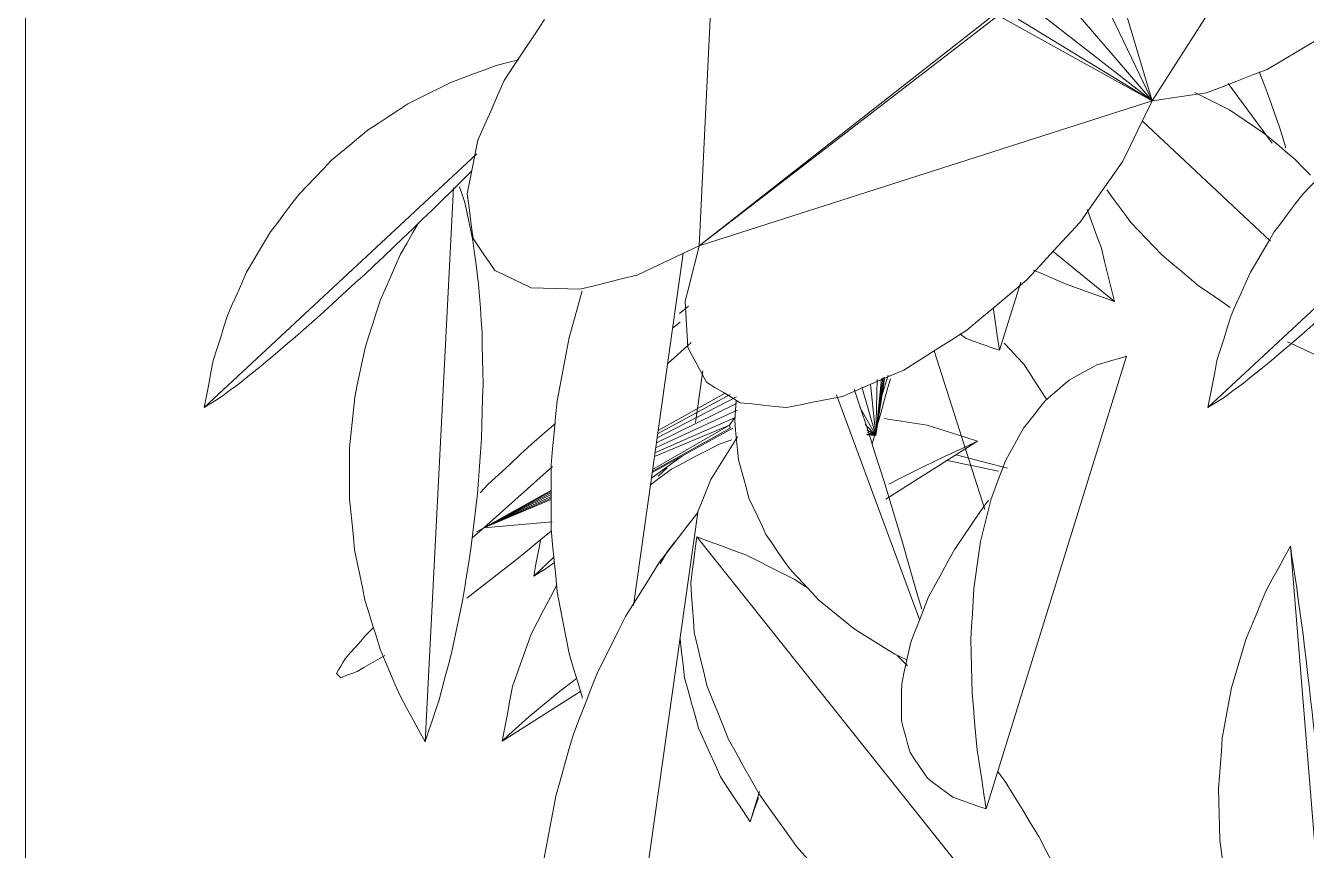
# Model space of a CAD drawing. Header units: metres. Extents: x 13.9 to 26.7, y -0.2 to 3.2.
# Drawn here: x 21.0612 to 21.1602, y 1.5095 to 1.5732 of the extents above; entities that cross this region are included whole.
import ezdxf

# ---------------------------------------------------------------- set-up
doc = ezdxf.new("R2010")
doc.units = ezdxf.units.M
for name, color, linetype, lineweight in [('Importações nas famílias', 10, 'Continuous', 5), ('Quadro estrutural', 7, 'Continuous', 5), ('Vegetação', 7, 'Continuous', 5)]:
    doc.layers.add(name, color=color, linetype=linetype, lineweight=lineweight)

# ---------------------------------------------------------------- blocks, each defined once
blk = doc.blocks.new('Planta_pergolado_12200 - plantas pergolado_skp_Component_12-V91-Corte 1')
at = {"layer": 'Importações nas famílias'}
blk.add_line((16.655424, 0.411271), (16.644579, 0.446237), dxfattribs=at)
at = {"layer": 'Importações nas famílias', "flags": 128}
for points in [[(16.646894, 0.445563), (16.646315, 0.445731), (16.645736, 0.4459), (16.645158, 0.446068), (16.644579, 0.446237)], [(16.649009, 0.444402), (16.64848, 0.444692), (16.647951, 0.444982), (16.647422, 0.445272), (16.646894, 0.445563)], [(16.650902, 0.442768), (16.650429, 0.443176), (16.649955, 0.443585), (16.649482, 0.443993), (16.649009, 0.444402)], [(16.652551, 0.440678), (16.652139, 0.4412), (16.651726, 0.441723), (16.651314, 0.442245), (16.650902, 0.442768)], [(16.653938, 0.438156), (16.653592, 0.438786), (16.653245, 0.439417), (16.652898, 0.440047), (16.652551, 0.440678)], [(16.655048, 0.43523), (16.654771, 0.435961), (16.654493, 0.436693), (16.654216, 0.437424), (16.653938, 0.438156)], [(16.655869, 0.431932), (16.655664, 0.432756), (16.655459, 0.433581), (16.655254, 0.434405), (16.655048, 0.43523)], [(16.655259, 0.435133), (16.655909, 0.434186), (16.65656, 0.433239), (16.657211, 0.432292), (16.657862, 0.431345)], [(16.65639, 0.428299), (16.65626, 0.429207), (16.65613, 0.430116), (16.655999, 0.431024), (16.655869, 0.431932)], [(16.657862, 0.431345), (16.658365, 0.430424), (16.658868, 0.429503), (16.659372, 0.428582), (16.659875, 0.427661)], [(16.656607, 0.424372), (16.656553, 0.425354), (16.656499, 0.426335), (16.656445, 0.427317), (16.65639, 0.428299)], [(16.659875, 0.427661), (16.660219, 0.426788), (16.660563, 0.425915), (16.660907, 0.425041), (16.661251, 0.424168)], [(16.656517, 0.420193), (16.65654, 0.421238), (16.656562, 0.422282), (16.656585, 0.423327), (16.656607, 0.424372)], [(16.661251, 0.424168), (16.661427, 0.423363), (16.661604, 0.422558), (16.66178, 0.421753), (16.661957, 0.420949)], [(16.661957, 0.420949), (16.661962, 0.420231), (16.661967, 0.419513), (16.661972, 0.418795), (16.661977, 0.418077)], [(16.656122, 0.41581), (16.656221, 0.416906), (16.656319, 0.418002), (16.656418, 0.419097), (16.656517, 0.420193)], [(16.661977, 0.418077), (16.66181, 0.417464), (16.661643, 0.41685), (16.661477, 0.416236), (16.66131, 0.415622)], [(16.655424, 0.411271), (16.655598, 0.412406), (16.655773, 0.413541), (16.655947, 0.414675), (16.656122, 0.41581)], [(16.66131, 0.415622), (16.660975, 0.415127), (16.660641, 0.414631), (16.660307, 0.414136), (16.659972, 0.41364)], [(16.659972, 0.41364), (16.659478, 0.413275), (16.658983, 0.412909), (16.658489, 0.412544), (16.657995, 0.412179)], [(16.657995, 0.412179), (16.657352, 0.411952), (16.656709, 0.411725), (16.656067, 0.411498), (16.655424, 0.411271)]]:
    blk.add_lwpolyline(points, dxfattribs=at)
blk = doc.blocks.new('Planta_pergolado_12200 - plantas pergolado_skp_Component_12-V120-Corte 1')
at = {"layer": 'Importações nas famílias'}
for p, q in [((16.76174, 0.54375), (16.75397, 0.599034)), ((16.755746, 0.596755), (16.756338, 0.595996)), ((16.756338, 0.595996), (16.75688, 0.595076))]:
    blk.add_line(p, q, dxfattribs=at)
at = {"layer": 'Importações nas famílias', "flags": 128}
for points in [[(16.756939, 0.59516), (16.756196, 0.596129), (16.755454, 0.597097), (16.754712, 0.598065), (16.75397, 0.599034)], [(16.759547, 0.590984), (16.758895, 0.592028), (16.758243, 0.593072), (16.757591, 0.594116), (16.756939, 0.59516)], [(16.761766, 0.586552), (16.761211, 0.58766), (16.760656, 0.588768), (16.760102, 0.589876), (16.759547, 0.590984)], [(16.763571, 0.581913), (16.763119, 0.583073), (16.762668, 0.584232), (16.762217, 0.585392), (16.761766, 0.586552)], [(16.764941, 0.577118), (16.764599, 0.578317), (16.764256, 0.579516), (16.763913, 0.580714), (16.763571, 0.581913)], [(16.765863, 0.572222), (16.765632, 0.573446), (16.765402, 0.57467), (16.765172, 0.575894), (16.764941, 0.577118)], [(16.766324, 0.567278), (16.766209, 0.568514), (16.766094, 0.56975), (16.765978, 0.570986), (16.765863, 0.572222)], [(16.766322, 0.562341), (16.766322, 0.563575), (16.766323, 0.56481), (16.766324, 0.566044), (16.766324, 0.567278)], [(16.765854, 0.557466), (16.765971, 0.558685), (16.766088, 0.559904), (16.766205, 0.561123), (16.766322, 0.562341)], [(16.764927, 0.552708), (16.765159, 0.553898), (16.76539, 0.555087), (16.765622, 0.556277), (16.765854, 0.557466)], [(16.76355, 0.548119), (16.763895, 0.549266), (16.764239, 0.550413), (16.764583, 0.551561), (16.764927, 0.552708)], [(16.76174, 0.54375), (16.762193, 0.544842), (16.762645, 0.545934), (16.763098, 0.547027), (16.76355, 0.548119)]]:
    blk.add_lwpolyline(points, dxfattribs=at)
blk = doc.blocks.new('Planta_pergolado_12200 - plantas pergolado_skp_Component_12-V94-Corte 1')
at = {"layer": 'Importações nas famílias'}
for p, q in [((16.660592, 0.425915), (16.666994, 0.44325)), ((16.661615, 0.422804), (16.662495, 0.423227))]:
    blk.add_line(p, q, dxfattribs=at)
at = {"layer": 'Importações nas famílias', "flags": 128}
for points in [[(16.66562, 0.44369), (16.665389, 0.442996), (16.665057, 0.442001), (16.664726, 0.441007)], [(16.674859, 0.44128), (16.674803, 0.44206), (16.674747, 0.44284)], [(16.664726, 0.441007), (16.664376, 0.439896), (16.664025, 0.438786), (16.663674, 0.437675), (16.663323, 0.436565)], [(16.674565, 0.43823), (16.674638, 0.438992), (16.674712, 0.439755), (16.674785, 0.440517), (16.674859, 0.44128)], [(16.673756, 0.435285), (16.673958, 0.436021), (16.67416, 0.436757), (16.674363, 0.437494), (16.674565, 0.43823)], [(16.663323, 0.436565), (16.662961, 0.435364), (16.662599, 0.434164), (16.662236, 0.432963), (16.661874, 0.431763)], [(16.672441, 0.432479), (16.67277, 0.43318), (16.673098, 0.433882), (16.673427, 0.434584), (16.673756, 0.435285)], [(16.670635, 0.429841), (16.671086, 0.430501), (16.671538, 0.43116), (16.671989, 0.431819), (16.672441, 0.432479)], [(16.661874, 0.431763), (16.661509, 0.430501), (16.661144, 0.429238), (16.660778, 0.427976), (16.660413, 0.426714)], [(16.668357, 0.427403), (16.668926, 0.428012), (16.669496, 0.428622), (16.670065, 0.429232), (16.670635, 0.429841)], [(16.665634, 0.425189), (16.666315, 0.425743), (16.666995, 0.426296), (16.667676, 0.426849), (16.668357, 0.427403)], [(16.662495, 0.423227), (16.663279, 0.423717), (16.664064, 0.424208), (16.664849, 0.424699), (16.665634, 0.425189)]]:
    blk.add_lwpolyline(points, dxfattribs=at)
blk = doc.blocks.new('Planta_pergolado_12200 - plantas pergolado_skp_Component_17-V2964-Corte 1')
at = {"layer": 'Importações nas famílias'}
for p, q in [((21.171338, 1.603573), (21.148276, 1.567351)), ((21.114707, 1.585462), (21.113276, 1.556157)), ((21.14538, 1.577061), (21.148276, 1.567351)), ((21.144105, 1.576047), (21.148276, 1.567351)), ((21.14191, 1.574749), (21.148276, 1.567351)), ((21.113276, 1.556157), (21.13616, 1.574098)), ((21.136376, 1.573933), (21.113276, 1.556157)), ((21.148276, 1.567351), (21.136376, 1.573933)), ((21.148276, 1.567351), (21.13791, 1.573655)), ((21.139797, 1.573933), (21.148276, 1.567351)), ((21.113276, 1.556157), (21.148276, 1.567351))]:
    blk.add_line(p, q, dxfattribs=at)
at = {"layer": 'Importações nas famílias', "flags": 128}
for points in [[(21.098212, 1.568916), (21.09899, 1.570098), (21.099767, 1.571279), (21.100544, 1.572461), (21.101322, 1.573643)], [(21.162015, 1.572655), (21.160799, 1.571936), (21.159582, 1.571216), (21.158365, 1.570497), (21.157148, 1.569777)], [(21.157148, 1.569777), (21.155976, 1.569325), (21.154805, 1.568872), (21.153633, 1.56842), (21.152462, 1.567968)], [(21.096179, 1.564319), (21.096687, 1.565468), (21.097196, 1.566618), (21.097704, 1.567767), (21.098212, 1.568916)], [(21.148276, 1.567351), (21.147711, 1.566188), (21.147145, 1.565026), (21.146579, 1.563864), (21.146014, 1.562702)], [(21.152462, 1.567968), (21.151415, 1.567813), (21.150369, 1.567659), (21.149323, 1.567505), (21.148276, 1.567351)], [(21.095359, 1.560164), (21.095564, 1.561203), (21.095769, 1.562242), (21.095974, 1.56328), (21.096179, 1.564319)], [(21.146014, 1.562702), (21.145188, 1.561523), (21.144363, 1.560345), (21.143538, 1.559167), (21.142713, 1.557988)], [(21.095808, 1.556734), (21.095696, 1.557592), (21.095583, 1.558449), (21.095471, 1.559307), (21.095359, 1.560164)], [(21.142713, 1.557988), (21.141684, 1.556874), (21.140655, 1.55576), (21.139627, 1.554646), (21.138598, 1.553532)], [(21.097497, 1.554264), (21.097075, 1.554882), (21.096653, 1.555499), (21.096231, 1.556117), (21.095808, 1.556734)], [(21.113276, 1.556157), (21.112077, 1.555593), (21.110877, 1.555029), (21.109678, 1.554465), (21.108478, 1.553901)], [(21.112206, 1.55189), (21.112474, 1.552957), (21.112741, 1.554024), (21.113009, 1.55509), (21.113276, 1.556157)], [(21.10031, 1.552921), (21.099607, 1.553257), (21.098904, 1.553593), (21.098201, 1.553928), (21.097497, 1.554264)], [(21.108478, 1.553901), (21.107372, 1.553625), (21.106267, 1.553349), (21.105161, 1.553074), (21.104056, 1.552798)], [(21.138598, 1.553532), (21.137436, 1.552558), (21.136274, 1.551583), (21.135113, 1.550609), (21.133951, 1.549635)], [(21.104056, 1.552798), (21.103119, 1.552829), (21.102183, 1.552859), (21.101247, 1.55289), (21.10031, 1.552921)], [(21.112402, 1.548295), (21.112353, 1.549194), (21.112304, 1.550092), (21.112255, 1.550991), (21.112206, 1.55189)], [(21.133951, 1.549635), (21.132735, 1.548868), (21.131519, 1.5481), (21.130303, 1.547332), (21.129087, 1.546565)], [(21.113849, 1.545617), (21.113488, 1.546286), (21.113126, 1.546956), (21.112764, 1.547625), (21.112402, 1.548295)], [(21.129087, 1.546565), (21.1279, 1.546056), (21.126712, 1.545547), (21.125525, 1.545038), (21.124338, 1.544529)], [(21.116451, 1.544039), (21.1158, 1.544433), (21.11515, 1.544828), (21.1145, 1.545222), (21.113849, 1.545617)], [(21.124338, 1.544529), (21.123261, 1.544314), (21.122183, 1.544098), (21.121106, 1.543883), (21.120028, 1.543668)], [(21.120028, 1.543668), (21.119134, 1.54376), (21.118239, 1.543853), (21.117345, 1.543946), (21.116451, 1.544039)]]:
    blk.add_lwpolyline(points, dxfattribs=at)
blk = doc.blocks.new('Planta_pergolado_12200 - plantas pergolado_skp_Component_16-V2965-Corte 1')
blk.add_blockref('Planta_pergolado_12200 - plantas pergolado_skp_Component_17-V2964-Corte 1', (0, 0))
at = {"extrusion": (0, 0, -1)}
for name, p, zscale in [('Planta_pergolado_12200 - plantas pergolado_skp_Component_12-V91-Corte 1', (-37.790879, 1.101392), -0.9999999999999998), ('Planta_pergolado_12200 - plantas pergolado_skp_Component_12-V94-Corte 1', (-37.790879, 1.101392), -1), ('Planta_pergolado_12200 - plantas pergolado_skp_Component_12-V120-Corte 1', (-37.867133, 0.936533), -0.9999999999999998)]:
    blk.add_blockref(name, p, dxfattribs=dict(at, zscale=zscale))
blk = doc.blocks.new('Planta_pergolado_12200 - plantas pergolado_skp_-V2966-Corte 1')
blk.add_blockref('Planta_pergolado_12200 - plantas pergolado_skp_Component_16-V2965-Corte 1', (0, 0))
blk = doc.blocks.new('Planta_pergolado_12200 - plantas pergolado_skp_-V2967-Corte 1')
blk.add_blockref('Planta_pergolado_12200 - plantas pergolado_skp_-V2966-Corte 1', (0, 0))
blk = doc.blocks.new('Planta_pergolado_12200 - plantas pergolado_skp_-V2968-Corte 1')
blk.add_blockref('Planta_pergolado_12200 - plantas pergolado_skp_-V2967-Corte 1', (0, 0))
blk = doc.blocks.new('Planta_pergolado_12200 - plantas pergolado_skp_Component_12-V3064-Corte 1')
at = {"layer": 'Importações nas famílias'}
blk.add_line((21.075037, 1.543672), (21.096104, 1.563269), dxfattribs=at)
at = {"layer": 'Importações nas famílias', "flags": 128}
for points in [[(21.097583, 1.570082), (21.098496, 1.570314), (21.099354, 1.570531)], [(21.094084, 1.56878), (21.094959, 1.569105), (21.095834, 1.569431), (21.096708, 1.569757), (21.097583, 1.570082)], [(21.090778, 1.567114), (21.091604, 1.56753), (21.092431, 1.567947), (21.093258, 1.568363), (21.094084, 1.56878)], [(21.087701, 1.565103), (21.08847, 1.565606), (21.089239, 1.566109), (21.090009, 1.566611), (21.090778, 1.567114)], [(21.084886, 1.562771), (21.08559, 1.563354), (21.086293, 1.563937), (21.086997, 1.56452), (21.087701, 1.565103)], [(21.082367, 1.560142), (21.082997, 1.560799), (21.083627, 1.561456), (21.084257, 1.562114), (21.084886, 1.562771)], [(21.095716, 1.561939), (21.094954, 1.561184), (21.094191, 1.560429), (21.093429, 1.559674)], [(21.08017, 1.557246), (21.080719, 1.55797), (21.081268, 1.558694), (21.081818, 1.559418), (21.082367, 1.560142)], [(21.093429, 1.559674), (21.09267, 1.55894), (21.09191, 1.558206), (21.091151, 1.557471), (21.090392, 1.556737)], [(21.07832, 1.554115), (21.078782, 1.554898), (21.079245, 1.555681), (21.079708, 1.556464), (21.08017, 1.557246)], [(21.090392, 1.556737), (21.089653, 1.556041), (21.088915, 1.555345), (21.088177, 1.554649), (21.087439, 1.553953)], [(21.076837, 1.550785), (21.077208, 1.551617), (21.077579, 1.55245), (21.077949, 1.553283), (21.07832, 1.554115)], [(21.087439, 1.553953), (21.086739, 1.553312), (21.086039, 1.55267), (21.085339, 1.552028), (21.08464, 1.551387)], [(21.075739, 1.547291), (21.076014, 1.548164), (21.076288, 1.549038), (21.076563, 1.549911), (21.076837, 1.550785)], [(21.08464, 1.551387), (21.083995, 1.550814), (21.08335, 1.550242), (21.082705, 1.54967), (21.08206, 1.549098)], [(21.08206, 1.549098), (21.081484, 1.548609), (21.080909, 1.548119), (21.080334, 1.54763), (21.079759, 1.547141)], [(21.075037, 1.543672), (21.075212, 1.544577), (21.075388, 1.545481), (21.075563, 1.546386), (21.075739, 1.547291)], [(21.079759, 1.547141), (21.079268, 1.546746), (21.078776, 1.546351), (21.078284, 1.545956), (21.077793, 1.545561)], [(21.077793, 1.545561), (21.077396, 1.54527), (21.076999, 1.544978), (21.076603, 1.544687), (21.076206, 1.544396)], [(21.076206, 1.544396), (21.075914, 1.544215), (21.075621, 1.544034), (21.075329, 1.543853), (21.075037, 1.543672)]]:
    blk.add_lwpolyline(points, dxfattribs=at)
blk = doc.blocks.new('Planta_pergolado_12200 - plantas pergolado_skp_Component_12-V129-Corte 1')
at = {"layer": 'Importações nas famílias'}
blk.add_line((16.713184, 1.036307), (16.710977, 1.079085), dxfattribs=at)
at = {"layer": 'Importações nas famílias', "flags": 128}
for points in [[(16.710517, 1.079166), (16.71032, 1.07856), (16.710123, 1.077955)], [(16.710123, 1.077955), (16.709966, 1.077222), (16.70981, 1.076489), (16.709653, 1.075756), (16.709496, 1.075023)], [(16.715077, 1.07396), (16.714598, 1.074792), (16.714119, 1.075624), (16.713711, 1.076334)], [(16.709496, 1.075023), (16.709384, 1.07418), (16.709271, 1.073337), (16.709158, 1.072494), (16.709046, 1.071651)], [(16.716636, 1.070427), (16.716246, 1.07131), (16.715856, 1.072193), (16.715467, 1.073077), (16.715077, 1.07396)], [(16.709046, 1.071651), (16.708979, 1.070717), (16.708913, 1.069784), (16.708847, 1.06885), (16.708781, 1.067916)], [(16.717821, 1.066729), (16.717525, 1.067653), (16.717228, 1.068578), (16.716932, 1.069502), (16.716636, 1.070427)], [(16.708781, 1.067916), (16.708763, 1.066914), (16.708745, 1.065912), (16.708727, 1.06491), (16.708709, 1.063908)], [(16.718619, 1.062907), (16.71842, 1.063862), (16.71822, 1.064818), (16.718021, 1.065773), (16.717821, 1.066729)], [(16.708709, 1.063908), (16.70874, 1.06286), (16.708771, 1.061813), (16.708801, 1.060766), (16.708832, 1.059719)], [(16.719022, 1.059004), (16.718921, 1.05998), (16.71882, 1.060955), (16.71872, 1.061931), (16.718619, 1.062907)], [(16.708832, 1.059719), (16.70891, 1.058651), (16.708989, 1.057583), (16.709067, 1.056515), (16.709146, 1.055448)], [(16.719024, 1.055063), (16.719023, 1.056048), (16.719023, 1.057033), (16.719022, 1.058019), (16.719022, 1.059004)], [(16.709146, 1.055448), (16.70927, 1.054385), (16.709395, 1.053321), (16.709519, 1.052258), (16.709644, 1.051195)], [(16.718626, 1.051127), (16.718725, 1.052111), (16.718825, 1.053095), (16.718924, 1.054079), (16.719024, 1.055063)], [(16.709644, 1.051195), (16.709811, 1.050161), (16.709979, 1.049128), (16.710146, 1.048094), (16.710314, 1.04706)], [(16.717832, 1.047241), (16.71803, 1.048213), (16.718229, 1.049184), (16.718427, 1.050156), (16.718626, 1.051127)], [(16.710314, 1.04706), (16.710521, 1.04608), (16.710727, 1.045101), (16.710934, 1.044121), (16.711141, 1.043141)], [(16.716651, 1.043448), (16.716946, 1.044397), (16.717241, 1.045345), (16.717536, 1.046293), (16.717832, 1.047241)], [(16.711141, 1.043141), (16.711382, 1.042238), (16.711623, 1.041334), (16.711864, 1.040431), (16.712105, 1.039528)], [(16.715095, 1.03979), (16.715484, 1.040705), (16.715873, 1.041619), (16.716262, 1.042534), (16.716651, 1.043448)], [(16.712105, 1.039528), (16.712375, 1.038723), (16.712644, 1.037918), (16.712914, 1.037112), (16.713184, 1.036307)], [(16.713184, 1.036307), (16.713662, 1.037178), (16.71414, 1.038049), (16.714618, 1.038919), (16.715095, 1.03979)]]:
    blk.add_lwpolyline(points, dxfattribs=at)
blk = doc.blocks.new('Planta_pergolado_12200 - plantas pergolado_skp_Component_12-V548-Corte 1')
at = {"layer": 'Importações nas famílias'}
blk.add_line((16.721772, 1.225933), (16.726518, 1.229804), dxfattribs=at)
at = {"layer": 'Importações nas famílias', "flags": 128}
for points in [[(16.723887, 1.233041), (16.72353, 1.232074), (16.723158, 1.231067), (16.722787, 1.230061)], [(16.722787, 1.230061), (16.722533, 1.229029), (16.722279, 1.227997), (16.722026, 1.226965), (16.721772, 1.225933)], [(16.725504, 1.227281), (16.726417, 1.227672), (16.72733, 1.228064), (16.728026, 1.228362)], [(16.721772, 1.225933), (16.722705, 1.22627), (16.723638, 1.226607), (16.724571, 1.226944), (16.725504, 1.227281)]]:
    blk.add_lwpolyline(points, dxfattribs=at)
blk = doc.blocks.new('Planta_pergolado_12200 - plantas pergolado_skp_Component_16-V3066-Corte 1')
blk.add_blockref('Planta_pergolado_12200 - plantas pergolado_skp_Component_12-V3064-Corte 1', (0, 0))
at = {"extrusion": (0, 0, -1), "zscale": -0.9999999999999996}
for name, p in [('Planta_pergolado_12200 - plantas pergolado_skp_Component_12-V129-Corte 1', (-37.805287, 0.481553)), ('Planta_pergolado_12200 - plantas pergolado_skp_Component_12-V548-Corte 1', (-37.867133, 0.325921))]:
    blk.add_blockref(name, p, dxfattribs=at)
blk = doc.blocks.new('Planta_pergolado_12200 - plantas pergolado_skp_Component_12-V3079-Corte 1')
at = {"layer": 'Importações nas famílias'}
for p, q in [((21.152576, 1.543672), (21.171859, 1.561609)), ((21.171069, 1.559773), (21.170968, 1.559674))]:
    blk.add_line(p, q, dxfattribs=at)
at = {"layer": 'Importações nas famílias', "flags": 128}
for points in [[(21.172499, 1.569105), (21.173373, 1.569431), (21.174248, 1.569757), (21.175123, 1.570082)], [(21.16524, 1.565103), (21.166009, 1.565606), (21.166779, 1.566109)], [(21.162426, 1.562771), (21.16313, 1.563354), (21.163833, 1.563937), (21.164537, 1.56452), (21.16524, 1.565103)], [(21.159907, 1.560142), (21.160536, 1.560799), (21.161166, 1.561456), (21.161796, 1.562114), (21.162426, 1.562771)], [(21.15771, 1.557246), (21.158259, 1.55797), (21.158808, 1.558694), (21.159357, 1.559418), (21.159907, 1.560142)], [(21.170968, 1.559674), (21.170209, 1.55894), (21.16945, 1.558206), (21.168691, 1.557471), (21.167931, 1.556737)], [(21.15586, 1.554115), (21.156322, 1.554898), (21.156785, 1.555681), (21.157247, 1.556464), (21.15771, 1.557246)], [(21.167931, 1.556737), (21.167193, 1.556041), (21.166455, 1.555345), (21.165717, 1.554649), (21.164978, 1.553953)], [(21.154377, 1.550785), (21.154748, 1.551617), (21.155118, 1.55245), (21.155489, 1.553283), (21.15586, 1.554115)], [(21.164978, 1.553953), (21.164279, 1.553312), (21.163579, 1.55267), (21.162879, 1.552028), (21.162179, 1.551387)], [(21.153279, 1.547291), (21.153553, 1.548164), (21.153828, 1.549038), (21.154102, 1.549911), (21.154377, 1.550785)], [(21.162179, 1.551387), (21.161534, 1.550814), (21.160889, 1.550242), (21.160244, 1.54967), (21.159599, 1.549098)], [(21.159599, 1.549098), (21.159024, 1.548609), (21.158449, 1.548119), (21.157874, 1.54763), (21.157299, 1.547141)], [(21.152576, 1.543672), (21.152752, 1.544577), (21.152927, 1.545481), (21.153103, 1.546386), (21.153279, 1.547291)], [(21.157299, 1.547141), (21.156807, 1.546746), (21.156316, 1.546351), (21.155824, 1.545956), (21.155332, 1.545561)], [(21.155332, 1.545561), (21.154936, 1.54527), (21.154539, 1.544978), (21.154142, 1.544687), (21.153746, 1.544396)], [(21.153746, 1.544396), (21.153453, 1.544215), (21.153161, 1.544034), (21.152869, 1.543853), (21.152576, 1.543672)]]:
    blk.add_lwpolyline(points, dxfattribs=at)
blk = doc.blocks.new('Planta_pergolado_12200 - plantas pergolado_skp_Component_16-V3084-Corte 1')
blk.add_blockref('Planta_pergolado_12200 - plantas pergolado_skp_Component_12-V3079-Corte 1', (0, 0))
blk = doc.blocks.new('Planta_pergolado_12200 - plantas pergolado_skp_-V3114-Corte 1')
at = {"layer": 'Importações nas famílias'}
blk.add_line((21.113005, 1.542515), (21.113566, 1.546493), dxfattribs=at)
for name in ['Planta_pergolado_12200 - plantas pergolado_skp_Component_16-V3066-Corte 1', 'Planta_pergolado_12200 - plantas pergolado_skp_Component_16-V3084-Corte 1']:
    blk.add_blockref(name, (0, 0))
blk = doc.blocks.new('Planta_pergolado_12200 - plantas pergolado_skp_Component_12-V2971-Corte 1')
at = {"layer": 'Importações nas famílias'}
for p, q in [((21.111751, 0.940309), (21.112454, 0.940892)), ((21.110797, 0.9284), (21.110097, 0.927759)), ((21.100494, 0.920044), (21.102075, 0.921515)), ((21.10206, 0.921059), (21.101663, 0.920768))]:
    blk.add_line(p, q, dxfattribs=at)
at = {"layer": 'Importações nas famílias', "flags": 128}
for points in [[(21.100494, 0.920044), (21.100669, 0.920949), (21.100845, 0.921854), (21.101021, 0.922758)], [(21.101663, 0.920768), (21.101371, 0.920587), (21.101079, 0.920406), (21.100786, 0.920225), (21.100494, 0.920044)]]:
    blk.add_lwpolyline(points, dxfattribs=at)
blk = doc.blocks.new('Planta_pergolado_12200 - plantas pergolado_skp_Component_12-V520-Corte 1')
at = {"layer": 'Importações nas famílias'}
for p, q in [((16.730018, 0.967213), (16.729693, 0.966435)), ((16.732406, 0.966299), (16.729, 0.961702))]:
    blk.add_line(p, q, dxfattribs=at)
at = {"layer": 'Importações nas famílias', "flags": 128}
for points in [[(16.729693, 0.966435), (16.729393, 0.965598), (16.729092, 0.96476), (16.728791, 0.963923), (16.728491, 0.963086)], [(16.728491, 0.963086), (16.728217, 0.962199), (16.727943, 0.961312)]]:
    blk.add_lwpolyline(points, dxfattribs=at)
blk = doc.blocks.new('Planta_pergolado_12200 - plantas pergolado_skp_Component_16-V3176-Corte 1')
at = {"extrusion": (0, 0, -1), "zscale": -0.9999999999999996}
blk.add_blockref('Planta_pergolado_12200 - plantas pergolado_skp_Component_12-V520-Corte 1', (-37.88655, 0.602393), dxfattribs=at)
blk.add_blockref('Planta_pergolado_12200 - plantas pergolado_skp_Component_12-V2971-Corte 1', (0, 0.610611))
blk = doc.blocks.new('Planta_pergolado_12200 - plantas pergolado_skp_-V3234-Corte 1')
blk.add_blockref('Planta_pergolado_12200 - plantas pergolado_skp_Component_16-V3176-Corte 1', (0, 0))
blk = doc.blocks.new('Planta_pergolado_12200 - plantas pergolado_skp_Component_12-V3036-Corte 1')
at = {"layer": 'Importações nas famílias'}
for p, q in [((21.133142, 0.929416), (21.137101, 0.92838)), ((21.135534, 0.92832), (21.136405, 0.928145))]:
    blk.add_line(p, q, dxfattribs=at)
at = {"layer": 'Importações nas famílias', "flags": 128}
for points in [[(21.138356, 0.936405), (21.137851, 0.93695), (21.137347, 0.937494), (21.136843, 0.938038)], [(21.140109, 0.933692), (21.139671, 0.93437), (21.139232, 0.935049), (21.138794, 0.935727), (21.138356, 0.936405)], [(21.132436, 0.928971), (21.133079, 0.928836), (21.133897, 0.928664), (21.134715, 0.928492), (21.135534, 0.92832)]]:
    blk.add_lwpolyline(points, dxfattribs=at)
blk = doc.blocks.new('Planta_pergolado_12200 - plantas pergolado_skp_Component_12-V3235-Corte 1')
at = {"layer": 'Importações nas famílias'}
for p, q in [((21.127389, 1.544559), (21.127888, 1.546171)), ((21.127102, 1.5425), (21.127313, 1.543232)), ((21.117205, 1.511662), (21.117935, 1.514021))]:
    blk.add_line(p, q, dxfattribs=at)
at = {"layer": 'Importações nas famílias', "flags": 128}
for points in [[(21.127313, 1.543232), (21.127497, 1.543897), (21.12768, 1.544562), (21.127864, 1.545227), (21.128048, 1.545892)], [(21.126633, 1.540869), (21.126682, 1.541037), (21.126892, 1.541769)], [(21.116237, 1.541418), (21.115725, 1.54059), (21.115214, 1.539763), (21.114702, 1.538936), (21.11419, 1.538108)], [(21.11419, 1.538108), (21.113825, 1.537207), (21.11346, 1.536306), (21.113161, 1.535566)], [(21.111812, 1.525767), (21.111925, 1.524776), (21.112038, 1.523786), (21.112151, 1.522796)], [(21.112151, 1.522796), (21.112422, 1.521821), (21.112694, 1.520847), (21.112966, 1.519873), (21.113238, 1.518899)], [(21.113238, 1.518899), (21.113663, 1.517964), (21.114087, 1.517028), (21.114512, 1.516093), (21.114936, 1.515158)], [(21.114936, 1.515158), (21.115503, 1.514284), (21.116071, 1.51341), (21.116638, 1.512536), (21.117205, 1.511662)], [(21.117205, 1.511662), (21.117526, 1.512591), (21.117848, 1.513521)]]:
    blk.add_lwpolyline(points, dxfattribs=at)
blk = doc.blocks.new('Planta_pergolado_12200 - plantas pergolado_skp_Component_12-V3236-Corte 1')
at = {"layer": 'Importações nas famílias'}
for p, q in [((21.115794, 1.541181), (21.114816, 1.540847)), ((21.127687, 1.53659), (21.134787, 1.541064)), ((21.09805, 1.517914), (21.104143, 1.521754))]:
    blk.add_line(p, q, dxfattribs=at)
at = {"layer": 'Importações nas famílias', "flags": 128}
for points in [[(21.130901, 1.542315), (21.129892, 1.542467), (21.128884, 1.54262), (21.127875, 1.542773), (21.127593, 1.542815)], [(21.134787, 1.541064), (21.133816, 1.541376), (21.132844, 1.541689), (21.131873, 1.542002), (21.130901, 1.542315)], [(21.114816, 1.540847), (21.113895, 1.540362), (21.112974, 1.539876), (21.112054, 1.539391), (21.111133, 1.538906)], [(21.131385, 1.539479), (21.132236, 1.539875), (21.133086, 1.540271), (21.133937, 1.540668), (21.134787, 1.541064)], [(21.111133, 1.538906), (21.11029, 1.53828), (21.109515, 1.537704)], [(21.12792, 1.537762), (21.128786, 1.538191), (21.129653, 1.53862), (21.130519, 1.53905), (21.131385, 1.539479)], [(21.102277, 1.529964), (21.10178, 1.529017), (21.101282, 1.528071), (21.100785, 1.527124), (21.100288, 1.526178)], [(21.100288, 1.526178), (21.099933, 1.525166), (21.099577, 1.524154), (21.099222, 1.523141), (21.098867, 1.522129)], [(21.102485, 1.521734), (21.103139, 1.522239), (21.103793, 1.522743)], [(21.098867, 1.522129), (21.098663, 1.521076), (21.098458, 1.520022), (21.098254, 1.518968), (21.09805, 1.517914)], [(21.100125, 1.519781), (21.100715, 1.52027), (21.101305, 1.520758), (21.101895, 1.521246), (21.102485, 1.521734)], [(21.09805, 1.517914), (21.098569, 1.518381), (21.099087, 1.518848), (21.099606, 1.519315), (21.100125, 1.519781)]]:
    blk.add_lwpolyline(points, dxfattribs=at)
blk = doc.blocks.new('Planta_pergolado_12200 - plantas pergolado_skp_Component_12-V3237-Corte 1')
at = {"layer": 'Importações nas famílias'}
for p, q in [((21.157426, 1.556526), (21.147513, 1.565783)), ((21.165382, 1.549097), (21.162392, 1.551889))]:
    blk.add_line(p, q, dxfattribs=at)
at = {"layer": 'Importações nas famílias', "flags": 128}
for points in [[(21.154234, 1.56665), (21.153566, 1.566988), (21.152898, 1.567325), (21.15223, 1.567663), (21.151581, 1.567991)], [(21.15683, 1.564918), (21.156181, 1.565351), (21.155532, 1.565784), (21.154883, 1.566217), (21.154234, 1.56665)], [(21.159322, 1.562823), (21.158699, 1.563346), (21.158076, 1.56387), (21.157453, 1.564394), (21.15683, 1.564918)], [(21.160502, 1.561605), (21.159912, 1.562214), (21.159322, 1.562823)], [(21.144778, 1.560477), (21.145239, 1.559849), (21.1457, 1.559221), (21.146161, 1.558593), (21.146622, 1.557965)], [(21.146622, 1.557965), (21.147217, 1.557344), (21.147811, 1.556723), (21.148406, 1.556101), (21.149, 1.55548)], [(21.149, 1.55548), (21.149714, 1.55488), (21.150428, 1.554279), (21.151141, 1.553679), (21.151855, 1.553079)], [(21.16678, 1.553024), (21.166357, 1.55379), (21.165903, 1.554609)], [(21.151855, 1.553079), (21.152672, 1.552514), (21.153488, 1.551949), (21.154305, 1.551384)], [(21.158721, 1.548753), (21.159683, 1.548298), (21.160646, 1.547842), (21.161608, 1.547386), (21.16257, 1.54693)], [(21.16257, 1.54693), (21.163572, 1.546546), (21.164574, 1.546161)]]:
    blk.add_lwpolyline(points, dxfattribs=at)
blk = doc.blocks.new('Planta_pergolado_12200 - plantas pergolado_skp_Component_17-V3238-Corte 1')
at = {"layer": 'Importações nas famílias'}
for p, q in [((21.111801, 1.550254), (21.111215, 1.549803)), ((21.112669, 1.548698), (21.110829, 1.547053)), ((21.126918, 1.541514), (21.127577, 1.546006)), ((21.126918, 1.541514), (21.127475, 1.545952)), ((21.126918, 1.541514), (21.127375, 1.545899)), ((21.126918, 1.541514), (21.127593, 1.545881)), ((21.126918, 1.541514), (21.127024, 1.545843)), ((21.116174, 1.544503), (21.110022, 1.541316)), ((21.11567, 1.544664), (21.110067, 1.541637)), ((21.110103, 1.54189), (21.11529, 1.544783)), ((21.126918, 1.541514), (21.125845, 1.545269)), ((21.126918, 1.541514), (21.126518, 1.545485)), ((21.10997, 1.540944), (21.116156, 1.543988)), ((21.126918, 1.541514), (21.125698, 1.5437)), ((21.115999, 1.54287), (21.109863, 1.54018)), ((21.109915, 1.54055), (21.116206, 1.543473)), ((21.115999, 1.54287), (21.115609, 1.542297)), ((21.109648, 1.538652), (21.115878, 1.542063)), ((21.109659, 1.538727), (21.115661, 1.542073)), ((21.115609, 1.542297), (21.109679, 1.538874)), ((21.115609, 1.542297), (21.109821, 1.539883)), ((21.115609, 1.542297), (21.115661, 1.542073)), ((21.126918, 1.541514), (21.126104, 1.542357)), ((21.126223, 1.541601), (21.126918, 1.541514)), ((21.126918, 1.541514), (21.126228, 1.541945)), ((21.126918, 1.541514), (21.126235, 1.541562)), ((21.126918, 1.541514), (21.126239, 1.541548)), ((21.126918, 1.541514), (21.126286, 1.541752)), ((21.126918, 1.541514), (21.126318, 1.541647)), ((21.101949, 1.539122), (21.09665, 1.534388)), ((21.096959, 1.537719), (21.096347, 1.53709)), ((21.09665, 1.534388), (21.101865, 1.537296)), ((21.10186, 1.537203), (21.09665, 1.534388)), ((21.101855, 1.537084), (21.09665, 1.534388)), ((21.09665, 1.534388), (21.101848, 1.536946)), ((21.09665, 1.534388), (21.10184, 1.536799)), ((21.101845, 1.536665), (21.09665, 1.534388)), ((21.10185, 1.536557), (21.09665, 1.534388)), ((21.101933, 1.534836), (21.09665, 1.534388)), ((21.09665, 1.534388), (21.095759, 1.533623)), ((21.096066, 1.534061), (21.09665, 1.534388)), ((21.088128, 1.526674), (21.087534, 1.526088))]:
    blk.add_line(p, q, dxfattribs=at)
at = {"layer": 'Importações nas famílias', "flags": 128}
for points in [[(21.102172, 1.542438), (21.101329, 1.541709), (21.100328, 1.540843)], [(21.100328, 1.540843), (21.099486, 1.540062), (21.098643, 1.539281), (21.097801, 1.5385), (21.096959, 1.537719)], [(21.109608, 1.538229), (21.110441, 1.538828), (21.111275, 1.539427), (21.111952, 1.539914)], [(21.099042, 1.531836), (21.099985, 1.532605), (21.100928, 1.533374), (21.101871, 1.534142)], [(21.095317, 1.528953), (21.096248, 1.529674), (21.097179, 1.530395), (21.09811, 1.531115), (21.099042, 1.531836)], [(21.087534, 1.526088), (21.087131, 1.525631), (21.086727, 1.525174), (21.086324, 1.524716), (21.085921, 1.524259)], [(21.085921, 1.524259), (21.085753, 1.523979), (21.085585, 1.523699), (21.085417, 1.523419), (21.085249, 1.523139)], [(21.086844, 1.523275), (21.087384, 1.523586), (21.087923, 1.523898), (21.088463, 1.524209), (21.089003, 1.524521)], [(21.085249, 1.523139), (21.085327, 1.523055), (21.085406, 1.522971), (21.085485, 1.522887), (21.085564, 1.522803)], [(21.085564, 1.522803), (21.085884, 1.522921), (21.086204, 1.523039), (21.086524, 1.523157), (21.086844, 1.523275)]]:
    blk.add_lwpolyline(points, dxfattribs=at)
blk = doc.blocks.new('Planta_pergolado_12200 - plantas pergolado_skp_Component_16-V3239-Corte 1')
for name, p in [('Planta_pergolado_12200 - plantas pergolado_skp_Component_12-V3237-Corte 1', (0, 0)), ('Planta_pergolado_12200 - plantas pergolado_skp_Component_17-V3238-Corte 1', (0, 0)), ('Planta_pergolado_12200 - plantas pergolado_skp_Component_12-V3036-Corte 1', (0, 0.610611)), ('Planta_pergolado_12200 - plantas pergolado_skp_Component_12-V3235-Corte 1', (0, 0)), ('Planta_pergolado_12200 - plantas pergolado_skp_Component_12-V3236-Corte 1', (0, 0))]:
    blk.add_blockref(name, p)
blk = doc.blocks.new('Planta_pergolado_12200 - plantas pergolado_skp_Component_12-V691-Corte 1')
at = {"layer": 'Importações nas famílias'}
for p, q in [((16.750064, 0.945695), (16.748436, 0.950945)), ((16.753129, 0.946968), (16.752635, 0.946602))]:
    blk.add_line(p, q, dxfattribs=at)
at = {"layer": 'Importações nas famílias', "flags": 128}
for points in [[(16.750064, 0.945695), (16.750239, 0.946829), (16.750413, 0.947964), (16.750568, 0.948976)], [(16.752635, 0.946602), (16.751992, 0.946375), (16.75135, 0.946148), (16.750707, 0.945922), (16.750064, 0.945695)]]:
    blk.add_lwpolyline(points, dxfattribs=at)
blk = doc.blocks.new('Planta_pergolado_12200 - plantas pergolado_skp_Component_12-V576-Corte 1')
at = {"layer": 'Importações nas famílias'}
blk.add_line((16.758928, 0.59185), (16.755103, 0.619061), dxfattribs=at)
at = {"layer": 'Importações nas famílias', "flags": 128}
for points in [[(16.763911, 0.612542), (16.763568, 0.613741), (16.763226, 0.614939), (16.762883, 0.616138)], [(16.764832, 0.607646), (16.764602, 0.60887), (16.764372, 0.610094), (16.764141, 0.611318), (16.763911, 0.612542)], [(16.765294, 0.602702), (16.765179, 0.603938), (16.765063, 0.605174), (16.764948, 0.60641), (16.764832, 0.607646)], [(16.765291, 0.597765), (16.765292, 0.598999), (16.765293, 0.600233), (16.765293, 0.601468), (16.765294, 0.602702)], [(16.764823, 0.59289), (16.76494, 0.594109), (16.765057, 0.595328), (16.765174, 0.596546), (16.765291, 0.597765)], [(16.763896, 0.588132), (16.764128, 0.589321), (16.76436, 0.590511), (16.764592, 0.591701), (16.764823, 0.59289)], [(16.762864, 0.58469), (16.763208, 0.585837), (16.763552, 0.586985), (16.763896, 0.588132)]]:
    blk.add_lwpolyline(points, dxfattribs=at)
blk = doc.blocks.new('Planta_pergolado_12200 - plantas pergolado_skp_Component_16-V3280-Corte 1')
at = {"extrusion": (0, 0, -1)}
for name, p, zscale in [('Planta_pergolado_12200 - plantas pergolado_skp_Component_12-V576-Corte 1', (-37.867133, 0.936533), -0.9999999999999999), ('Planta_pergolado_12200 - plantas pergolado_skp_Component_12-V691-Corte 1', (-37.88655, 0.602393), -0.9999999999999998)]:
    blk.add_blockref(name, p, dxfattribs=dict(at, zscale=zscale))
blk = doc.blocks.new('Planta_pergolado_12200 - plantas pergolado_skp_Component_12-V581-Corte 1')
at = {"layer": 'Importações nas famílias'}
for p, q in [((16.754039, 0.597145), (16.720743, 0.555427)), ((16.746514, 0.593879), (16.745606, 0.593295)), ((16.738569, 0.587977), (16.737757, 0.587196)), ((16.730782, 0.579016), (16.730162, 0.578168))]:
    blk.add_line(p, q, dxfattribs=at)
at = {"layer": 'Importações nas famílias', "flags": 128}
for points in [[(16.754039, 0.597145), (16.753091, 0.596797), (16.752142, 0.596449), (16.751194, 0.596101), (16.750246, 0.595753)], [(16.754502, 0.593588), (16.754386, 0.594477), (16.75427, 0.595366), (16.754154, 0.596255), (16.754039, 0.597145)], [(16.750246, 0.595753), (16.749313, 0.595285), (16.74838, 0.594816), (16.747447, 0.594348), (16.746514, 0.593879)], [(16.75424, 0.589735), (16.754306, 0.590698), (16.754371, 0.591662), (16.754436, 0.592625), (16.754502, 0.593588)], [(16.753262, 0.585677), (16.753506, 0.586692), (16.753751, 0.587706), (16.753996, 0.588721), (16.75424, 0.589735)], [(16.751588, 0.581509), (16.752006, 0.582551), (16.752425, 0.583593), (16.752843, 0.584635), (16.753262, 0.585677)], [(16.749259, 0.577328), (16.749841, 0.578373), (16.750424, 0.579418), (16.751006, 0.580464), (16.751588, 0.581509)], [(16.730162, 0.578168), (16.729523, 0.577126), (16.728885, 0.576085), (16.728247, 0.575043), (16.727608, 0.574002)], [(16.746329, 0.573233), (16.747062, 0.574257), (16.747794, 0.575281), (16.748527, 0.576304), (16.749259, 0.577328)], [(16.727608, 0.574002), (16.727048, 0.5729), (16.726487, 0.571799), (16.725927, 0.570697), (16.725367, 0.569595)], [(16.742867, 0.56932), (16.743733, 0.570298), (16.744598, 0.571276), (16.745464, 0.572255), (16.746329, 0.573233)], [(16.725367, 0.569595), (16.72489, 0.568445), (16.724414, 0.567296), (16.723938, 0.566146), (16.723462, 0.564996)], [(16.738955, 0.56568), (16.739933, 0.56659), (16.740911, 0.5675), (16.741889, 0.56841), (16.742867, 0.56932)], [(16.723462, 0.564996), (16.723075, 0.563811), (16.722688, 0.562626), (16.722302, 0.561441), (16.721915, 0.560256)], [(16.734683, 0.562399), (16.735751, 0.563219), (16.736819, 0.564039), (16.737887, 0.56486), (16.738955, 0.56568)], [(16.730152, 0.559554), (16.731285, 0.560265), (16.732418, 0.560976), (16.73355, 0.561688), (16.734683, 0.562399)], [(16.721915, 0.560256), (16.721622, 0.559049), (16.721329, 0.557841), (16.721036, 0.556634), (16.720743, 0.555427)], [(16.725469, 0.557212), (16.72664, 0.557797), (16.727811, 0.558383), (16.728982, 0.558968), (16.730152, 0.559554)], [(16.720743, 0.555427), (16.721925, 0.555873), (16.723106, 0.556319), (16.724288, 0.556765), (16.725469, 0.557212)]]:
    blk.add_lwpolyline(points, dxfattribs=at)
blk = doc.blocks.new('Planta_pergolado_12200 - plantas pergolado_skp_Component_16-V3282-Corte 1')
at = {"extrusion": (0, 0, -1), "zscale": -1}
blk.add_blockref('Planta_pergolado_12200 - plantas pergolado_skp_Component_12-V581-Corte 1', (-37.867133, 0.936533), dxfattribs=at)
blk = doc.blocks.new('Planta_pergolado_12200 - plantas pergolado_skp_-V3302-Corte 1')
for name in ['Planta_pergolado_12200 - plantas pergolado_skp_Component_16-V3280-Corte 1', 'Planta_pergolado_12200 - plantas pergolado_skp_Component_16-V3282-Corte 1']:
    blk.add_blockref(name, (0, 0))
blk = doc.blocks.new('Planta_pergolado_12200 - plantas pergolado_skp_-V3303-Corte 1')
at = {"layer": 'Importações nas famílias'}
blk.add_line((21.131424, 1.548049), (21.135349, 1.535785), dxfattribs=at)
for name in ['Planta_pergolado_12200 - plantas pergolado_skp_-V3302-Corte 1', 'Planta_pergolado_12200 - plantas pergolado_skp_Component_16-V3239-Corte 1']:
    blk.add_blockref(name, (0, 0))
blk = doc.blocks.new('Planta_pergolado_12200 - plantas pergolado_skp_-V3304-Corte 1')
for name in ['Planta_pergolado_12200 - plantas pergolado_skp_-V3303-Corte 1', 'Planta_pergolado_12200 - plantas pergolado_skp_-V3234-Corte 1', 'Planta_pergolado_12200 - plantas pergolado_skp_-V3114-Corte 1']:
    blk.add_blockref(name, (0, 0))
blk = doc.blocks.new('Planta_pergolado_12200 - plantas pergolado_skp_Component_12-V1178-Corte 1')
at = {"layer": 'Importações nas famílias'}
blk.add_line((16.727601, 1.541183), (16.724322, 1.501176), dxfattribs=at)
at = {"layer": 'Importações nas famílias', "flags": 128}
for points in [[(16.727112, 1.537962), (16.727234, 1.538768), (16.727357, 1.539573), (16.727479, 1.540378), (16.727601, 1.541183)], [(16.727601, 1.541183), (16.728075, 1.540313), (16.728549, 1.539442), (16.729023, 1.538571), (16.729496, 1.537701)], [(16.726623, 1.53435), (16.726746, 1.535253), (16.726868, 1.536156), (16.72699, 1.537059), (16.727112, 1.537962)], [(16.729496, 1.537701), (16.729876, 1.536786), (16.730255, 1.535871), (16.730635, 1.534957), (16.731014, 1.534042)], [(16.726148, 1.53043), (16.726267, 1.53141), (16.726386, 1.53239), (16.726505, 1.53337), (16.726623, 1.53435)], [(16.731014, 1.534042), (16.731295, 1.533094), (16.731577, 1.532146), (16.731858, 1.531197), (16.732139, 1.530249)], [(16.725696, 1.526296), (16.725809, 1.527329), (16.725922, 1.528363), (16.726035, 1.529397), (16.726148, 1.53043)], [(16.732139, 1.530249), (16.732318, 1.529278), (16.732498, 1.528306), (16.732677, 1.527335), (16.732857, 1.526363)], [(16.725278, 1.522043), (16.725383, 1.523106), (16.725487, 1.524169), (16.725591, 1.525232), (16.725696, 1.526296)], [(16.732857, 1.526363), (16.732933, 1.525379), (16.733009, 1.524396), (16.733085, 1.523412), (16.733161, 1.522428)], [(16.724905, 1.517772), (16.724998, 1.51884), (16.725092, 1.519907), (16.725185, 1.520975), (16.725278, 1.522043)], [(16.733161, 1.522428), (16.733133, 1.521443), (16.733104, 1.520457), (16.733076, 1.519472), (16.733048, 1.518487)], [(16.733048, 1.518487), (16.732915, 1.517511), (16.732783, 1.516535), (16.73265, 1.515559), (16.732518, 1.514584)], [(16.724585, 1.513583), (16.724665, 1.51463), (16.724745, 1.515677), (16.724825, 1.516725), (16.724905, 1.517772)], [(16.732518, 1.514584), (16.732283, 1.513628), (16.732048, 1.512673), (16.731813, 1.511717), (16.731578, 1.510762)], [(16.724325, 1.509574), (16.72439, 1.510576), (16.724455, 1.511578), (16.72452, 1.512581), (16.724585, 1.513583)], [(16.731578, 1.510762), (16.731243, 1.509837), (16.730908, 1.508913), (16.730573, 1.507988), (16.730238, 1.507064)], [(16.724132, 1.50584), (16.72418, 1.506773), (16.724228, 1.507707), (16.724277, 1.50864), (16.724325, 1.509574)], [(16.730238, 1.507064), (16.729807, 1.50618), (16.729375, 1.505297), (16.728944, 1.504414), (16.728513, 1.503531)], [(16.724043, 1.503384), (16.724071, 1.504153), (16.724101, 1.504996), (16.724132, 1.50584)], [(16.728513, 1.503531), (16.72799, 1.502698), (16.727467, 1.501866), (16.726945, 1.501034), (16.726422, 1.500202)], [(16.726422, 1.500202), (16.725814, 1.49943), (16.725205, 1.498658), (16.724662, 1.497969)]]:
    blk.add_lwpolyline(points, dxfattribs=at)
blk = doc.blocks.new('Planta_pergolado_12200 - plantas pergolado_skp_Component_16-V3467-Corte 1')
at = {"extrusion": (0, 0, -1), "zscale": -0.9999999999999998}
blk.add_blockref('Planta_pergolado_12200 - plantas pergolado_skp_Component_12-V1178-Corte 1', (-37.88655, -0.008219), dxfattribs=at)
blk = doc.blocks.new('Planta_pergolado_12200 - plantas pergolado_skp_-V3518-Corte 1')
blk.add_blockref('Planta_pergolado_12200 - plantas pergolado_skp_Component_16-V3467-Corte 1', (0, 0))
blk = doc.blocks.new('Planta_pergolado_12200 - plantas pergolado_skp_-V3670-Corte 1')
blk.add_blockref('Planta_pergolado_12200 - plantas pergolado_skp_-V3518-Corte 1', (0, 0))
blk = doc.blocks.new('Planta_pergolado_12200 - Planta_pergolado_12200-3075656-Corte 1')
for name in ['Planta_pergolado_12200 - plantas pergolado_skp_-V3670-Corte 1', 'Planta_pergolado_12200 - plantas pergolado_skp_-V3304-Corte 1', 'Planta_pergolado_12200 - plantas pergolado_skp_-V2968-Corte 1']:
    blk.add_blockref(name, (0, 0))
blk = doc.blocks.new('sloupek - Tram-3097386-Corte 1')
at = {"layer": 'Quadro estrutural', "color": 10}
blk.add_line((21.061243, 1.716207), (21.061243, 1.468282), dxfattribs=at)

msp = doc.modelspace()

# ---------------------------------------------------------------- block references
at = {"layer": 'Quadro estrutural', "color": 10}
msp.add_blockref('sloupek - Tram-3097386-Corte 1', (0, 0), dxfattribs=at)
at = {"layer": 'Vegetação', "color": 10}
msp.add_blockref('Planta_pergolado_12200 - Planta_pergolado_12200-3075656-Corte 1', (0, 0), dxfattribs=at)

doc.saveas('drawing.dxf')
